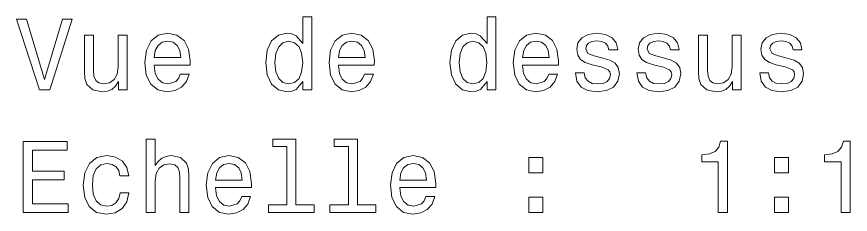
# Model space of a CAD drawing. Extents: x 305 to 976, y 16 to 672.
# Drawn here: x 598.13 to 639.35, y 16.47 to 26.24 of the extents above; entities that cross this region are included whole.
import ezdxf

# ---------------------------------------------------------------- set-up
doc = ezdxf.new("R2010")
doc.units = 0

msp = doc.modelspace()

# ---------------------------------------------------------------- linework, layer by layer
at = {"color": 7, "lineweight": 13}
for points in [[(600.392, 26.121), (599.514, 23.141), (598.612, 26.121), (598.132, 26.121), (599.262, 22.616), (599.766, 22.616), (600.871, 26.121)], [(612.279, 23.035), (612.279, 22.616), (612.722, 22.616), (612.722, 26.237), (612.284, 26.237), (612.284, 24.911), (611.946, 25.294), (611.739, 25.385), (611.502, 25.42), (611.073, 25.319), (610.74, 25.037), (610.524, 24.583), (610.448, 23.973), (610.524, 23.363), (610.74, 22.904), (611.073, 22.616), (611.502, 22.52), (611.739, 22.556), (611.951, 22.646)], [(621.387, 23.035), (621.387, 22.616), (621.831, 22.616), (621.831, 26.237), (621.392, 26.237), (621.392, 24.911), (621.054, 25.294), (620.847, 25.385), (620.61, 25.42), (620.181, 25.319), (619.849, 25.037), (619.632, 24.583), (619.556, 23.973), (619.632, 23.363), (619.849, 22.904), (620.181, 22.616), (620.61, 22.52), (620.847, 22.556), (621.059, 22.646)], [(603.594, 25.324), (603.15, 25.324), (603.15, 23.761), (603.1, 23.398), (602.954, 23.136), (602.727, 22.974), (602.429, 22.924), (602.192, 22.964), (602.041, 23.085), (601.955, 23.292), (601.935, 23.585), (601.935, 25.324), (601.491, 25.324), (601.491, 23.544), (601.506, 23.186), (601.602, 22.889), (601.895, 22.616), (602.364, 22.52), (602.616, 22.556), (602.833, 22.646), (603.019, 22.803), (603.171, 23.03), (603.171, 22.616), (603.594, 22.616)], [(604.931, 23.842), (606.706, 23.842), (606.711, 24.048), (606.63, 24.628), (606.408, 25.062), (606.055, 25.324), (605.586, 25.42), (605.127, 25.319), (604.774, 25.037), (604.547, 24.578), (604.467, 23.973), (604.542, 23.353), (604.769, 22.899), (605.117, 22.616), (605.571, 22.52), (605.965, 22.586), (606.287, 22.757), (606.524, 23.03), (606.66, 23.393), (606.222, 23.393), (606.131, 23.191), (606, 23.04), (605.627, 22.919), (605.339, 22.974), (605.122, 23.151), (604.981, 23.438), (604.931, 23.827)], [(614.039, 23.842), (615.814, 23.842), (615.819, 24.048), (615.738, 24.628), (615.516, 25.062), (615.163, 25.324), (614.694, 25.42), (614.235, 25.319), (613.882, 25.037), (613.655, 24.578), (613.575, 23.973), (613.65, 23.353), (613.877, 22.899), (614.225, 22.616), (614.679, 22.52), (615.073, 22.586), (615.395, 22.757), (615.632, 23.03), (615.769, 23.393), (615.33, 23.393), (615.239, 23.191), (615.108, 23.04), (614.735, 22.919), (614.447, 22.974), (614.23, 23.151), (614.089, 23.438), (614.039, 23.827)], [(623.147, 23.842), (624.922, 23.842), (624.927, 24.048), (624.846, 24.628), (624.624, 25.062), (624.271, 25.324), (623.802, 25.42), (623.344, 25.319), (622.99, 25.037), (622.763, 24.578), (622.683, 23.973), (622.758, 23.353), (622.985, 22.899), (623.333, 22.616), (623.787, 22.52), (624.181, 22.586), (624.503, 22.757), (624.74, 23.03), (624.877, 23.393), (624.438, 23.393), (624.347, 23.191), (624.216, 23.04), (623.843, 22.919), (623.555, 22.974), (623.338, 23.151), (623.197, 23.438), (623.147, 23.827)], [(627.121, 24.195), (626.692, 24.296), (626.374, 24.412), (626.269, 24.649), (626.299, 24.815), (626.405, 24.936), (626.576, 25.012), (626.823, 25.042), (627.06, 25.012), (627.247, 24.921), (627.368, 24.785), (627.418, 24.603), (627.852, 24.603), (627.852, 24.613), (627.776, 24.941), (627.57, 25.198), (627.247, 25.36), (626.823, 25.42), (626.395, 25.36), (626.082, 25.193), (625.885, 24.946), (625.825, 24.634), (625.87, 24.331), (626.011, 24.119), (626.243, 23.968), (626.581, 23.862), (627.075, 23.741), (627.378, 23.615), (627.459, 23.514), (627.489, 23.363), (627.444, 23.176), (627.323, 23.035), (627.126, 22.944), (626.864, 22.914), (626.586, 22.944), (626.385, 23.05), (626.248, 23.221), (626.193, 23.458), (625.764, 23.458), (625.835, 23.055), (626.042, 22.762), (626.369, 22.586), (626.823, 22.52), (627.297, 22.586), (627.645, 22.762), (627.857, 23.045), (627.933, 23.413), (627.877, 23.731), (627.721, 23.948), (627.464, 24.089)], [(630.157, 24.195), (629.728, 24.296), (629.41, 24.412), (629.305, 24.649), (629.335, 24.815), (629.441, 24.936), (629.612, 25.012), (629.859, 25.042), (630.096, 25.012), (630.283, 24.921), (630.404, 24.785), (630.454, 24.603), (630.888, 24.603), (630.888, 24.613), (630.812, 24.941), (630.606, 25.198), (630.283, 25.36), (629.859, 25.42), (629.431, 25.36), (629.118, 25.193), (628.921, 24.946), (628.861, 24.634), (628.906, 24.331), (629.047, 24.119), (629.279, 23.968), (629.617, 23.862), (630.112, 23.741), (630.414, 23.615), (630.495, 23.514), (630.525, 23.363), (630.48, 23.176), (630.359, 23.035), (630.162, 22.944), (629.9, 22.914), (629.622, 22.944), (629.421, 23.05), (629.284, 23.221), (629.229, 23.458), (628.8, 23.458), (628.871, 23.055), (629.078, 22.762), (629.405, 22.586), (629.859, 22.52), (630.333, 22.586), (630.681, 22.762), (630.893, 23.045), (630.969, 23.413), (630.913, 23.731), (630.757, 23.948), (630.5, 24.089)], [(633.954, 25.324), (633.511, 25.324), (633.511, 23.761), (633.46, 23.398), (633.314, 23.136), (633.087, 22.974), (632.789, 22.924), (632.552, 22.964), (632.401, 23.085), (632.315, 23.292), (632.295, 23.585), (632.295, 25.324), (631.851, 25.324), (631.851, 23.544), (631.867, 23.186), (631.962, 22.889), (632.255, 22.616), (632.724, 22.52), (632.976, 22.556), (633.193, 22.646), (633.38, 22.803), (633.531, 23.03), (633.531, 22.616), (633.954, 22.616)], [(636.229, 24.195), (635.8, 24.296), (635.483, 24.412), (635.377, 24.649), (635.407, 24.815), (635.513, 24.936), (635.684, 25.012), (635.931, 25.042), (636.168, 25.012), (636.355, 24.921), (636.476, 24.785), (636.526, 24.603), (636.96, 24.603), (636.96, 24.613), (636.885, 24.941), (636.678, 25.198), (636.355, 25.36), (635.931, 25.42), (635.503, 25.36), (635.19, 25.193), (634.993, 24.946), (634.933, 24.634), (634.978, 24.331), (635.119, 24.119), (635.351, 23.968), (635.689, 23.862), (636.184, 23.741), (636.486, 23.615), (636.567, 23.514), (636.597, 23.363), (636.552, 23.176), (636.431, 23.035), (636.234, 22.944), (635.972, 22.914), (635.694, 22.944), (635.493, 23.05), (635.356, 23.221), (635.301, 23.458), (634.872, 23.458), (634.943, 23.055), (635.15, 22.762), (635.477, 22.586), (635.931, 22.52), (636.405, 22.586), (636.753, 22.762), (636.965, 23.045), (637.041, 23.413), (636.985, 23.731), (636.829, 23.948), (636.572, 24.089)], [(604.931, 24.215), (604.986, 24.563), (605.122, 24.82), (605.329, 24.976), (605.601, 25.032), (605.869, 24.976), (606.075, 24.82), (606.202, 24.563), (606.247, 24.215)], [(611.578, 25.022), (611.87, 24.951), (612.092, 24.755), (612.223, 24.427), (612.274, 23.973), (612.223, 23.514), (612.092, 23.186), (611.87, 22.984), (611.578, 22.919), (611.3, 22.984), (611.088, 23.186), (610.947, 23.519), (610.902, 23.973), (610.947, 24.422), (611.088, 24.749), (611.3, 24.951)], [(614.039, 24.215), (614.094, 24.563), (614.23, 24.82), (614.437, 24.976), (614.709, 25.032), (614.977, 24.976), (615.184, 24.82), (615.31, 24.563), (615.355, 24.215)], [(620.686, 25.022), (620.978, 24.951), (621.2, 24.755), (621.331, 24.427), (621.382, 23.973), (621.331, 23.514), (621.2, 23.186), (620.978, 22.984), (620.686, 22.919), (620.408, 22.984), (620.197, 23.186), (620.055, 23.519), (620.01, 23.973), (620.055, 24.422), (620.197, 24.749), (620.408, 24.951)], [(623.147, 24.215), (623.202, 24.563), (623.338, 24.82), (623.545, 24.976), (623.818, 25.032), (624.085, 24.976), (624.292, 24.82), (624.418, 24.563), (624.463, 24.215)], [(598.455, 16.569), (600.674, 16.569), (600.674, 16.993), (598.919, 16.993), (598.919, 18.178), (600.483, 18.178), (600.483, 18.597), (598.919, 18.597), (598.919, 19.646), (600.634, 19.646), (600.634, 20.069), (598.455, 20.069)], [(604.542, 16.569), (604.986, 16.569), (604.986, 18.133), (605.031, 18.491), (605.178, 18.753), (605.405, 18.914), (605.707, 18.975), (605.949, 18.925), (606.101, 18.788), (606.176, 18.561), (606.202, 18.259), (606.202, 16.569), (606.645, 16.569), (606.645, 18.35), (606.625, 18.708), (606.534, 19.005), (606.237, 19.278), (605.773, 19.373), (605.521, 19.338), (605.304, 19.242), (605.122, 19.091), (604.986, 18.884), (604.986, 20.19), (604.542, 20.19)], [(611.497, 19.817), (611.497, 16.943), (610.584, 16.943), (610.584, 16.569), (612.849, 16.569), (612.849, 16.943), (611.941, 16.943), (611.941, 20.19), (610.801, 20.19), (610.801, 19.817)], [(614.533, 19.817), (614.533, 16.943), (613.62, 16.943), (613.62, 16.569), (615.885, 16.569), (615.885, 16.943), (614.977, 16.943), (614.977, 20.19), (613.837, 20.19), (613.837, 19.817)], [(632.82, 16.569), (633.279, 16.569), (633.279, 20.095), (632.936, 20.095), (632.845, 19.787), (632.663, 19.58), (632.386, 19.459), (632.003, 19.419), (632.003, 19.061), (632.82, 19.061)], [(638.892, 16.569), (639.351, 16.569), (639.351, 20.095), (639.008, 20.095), (638.917, 19.787), (638.735, 19.58), (638.458, 19.459), (638.075, 19.419), (638.075, 19.061), (638.892, 19.061)], [(603.231, 18.38), (603.67, 18.38), (603.579, 18.783), (603.362, 19.101), (603.024, 19.298), (602.586, 19.373), (602.101, 19.273), (601.733, 18.99), (601.501, 18.531), (601.421, 17.916), (601.496, 17.306), (601.723, 16.852), (602.081, 16.569), (602.57, 16.474), (603.004, 16.549), (603.342, 16.761), (603.574, 17.094), (603.675, 17.538), (603.251, 17.538), (603.176, 17.255), (603.034, 17.043), (602.833, 16.912), (602.586, 16.872), (602.278, 16.938), (602.056, 17.139), (601.92, 17.467), (601.874, 17.931), (601.92, 18.385), (602.061, 18.713), (602.288, 18.914), (602.586, 18.985), (602.848, 18.94), (603.044, 18.824), (603.176, 18.632)], [(607.967, 17.795), (609.742, 17.795), (609.747, 18.002), (609.666, 18.582), (609.444, 19.015), (609.091, 19.278), (608.622, 19.373), (608.163, 19.273), (607.81, 18.99), (607.583, 18.531), (607.503, 17.926), (607.578, 17.306), (607.805, 16.852), (608.153, 16.569), (608.607, 16.474), (609.001, 16.539), (609.323, 16.711), (609.56, 16.983), (609.697, 17.346), (609.258, 17.346), (609.167, 17.144), (609.036, 16.993), (608.663, 16.872), (608.375, 16.927), (608.158, 17.104), (608.017, 17.391), (607.967, 17.78)], [(617.075, 17.795), (618.85, 17.795), (618.855, 18.002), (618.774, 18.582), (618.552, 19.015), (618.199, 19.278), (617.73, 19.373), (617.271, 19.273), (616.918, 18.99), (616.691, 18.531), (616.611, 17.926), (616.686, 17.306), (616.913, 16.852), (617.261, 16.569), (617.715, 16.474), (618.109, 16.539), (618.431, 16.711), (618.668, 16.983), (618.805, 17.346), (618.366, 17.346), (618.275, 17.144), (618.144, 16.993), (617.771, 16.872), (617.483, 16.927), (617.266, 17.104), (617.125, 17.391), (617.075, 17.78)], [(607.967, 18.168), (608.022, 18.516), (608.158, 18.773), (608.365, 18.93), (608.637, 18.985), (608.905, 18.93), (609.112, 18.773), (609.238, 18.516), (609.283, 18.168)], [(617.075, 18.168), (617.13, 18.516), (617.266, 18.773), (617.473, 18.93), (617.745, 18.985), (618.013, 18.93), (618.22, 18.773), (618.346, 18.516), (618.391, 18.168)], [(623.454, 18.526), (624.15, 18.526), (624.15, 19.278), (623.454, 19.278)], [(635.599, 18.526), (636.294, 18.526), (636.294, 19.278), (635.599, 19.278)], [(623.454, 16.569), (624.15, 16.569), (624.15, 17.321), (623.454, 17.321)], [(635.599, 16.569), (636.294, 16.569), (636.294, 17.321), (635.599, 17.321)]]:
    msp.add_lwpolyline(points, close=True, dxfattribs=at)

doc.saveas('drawing.dxf')
